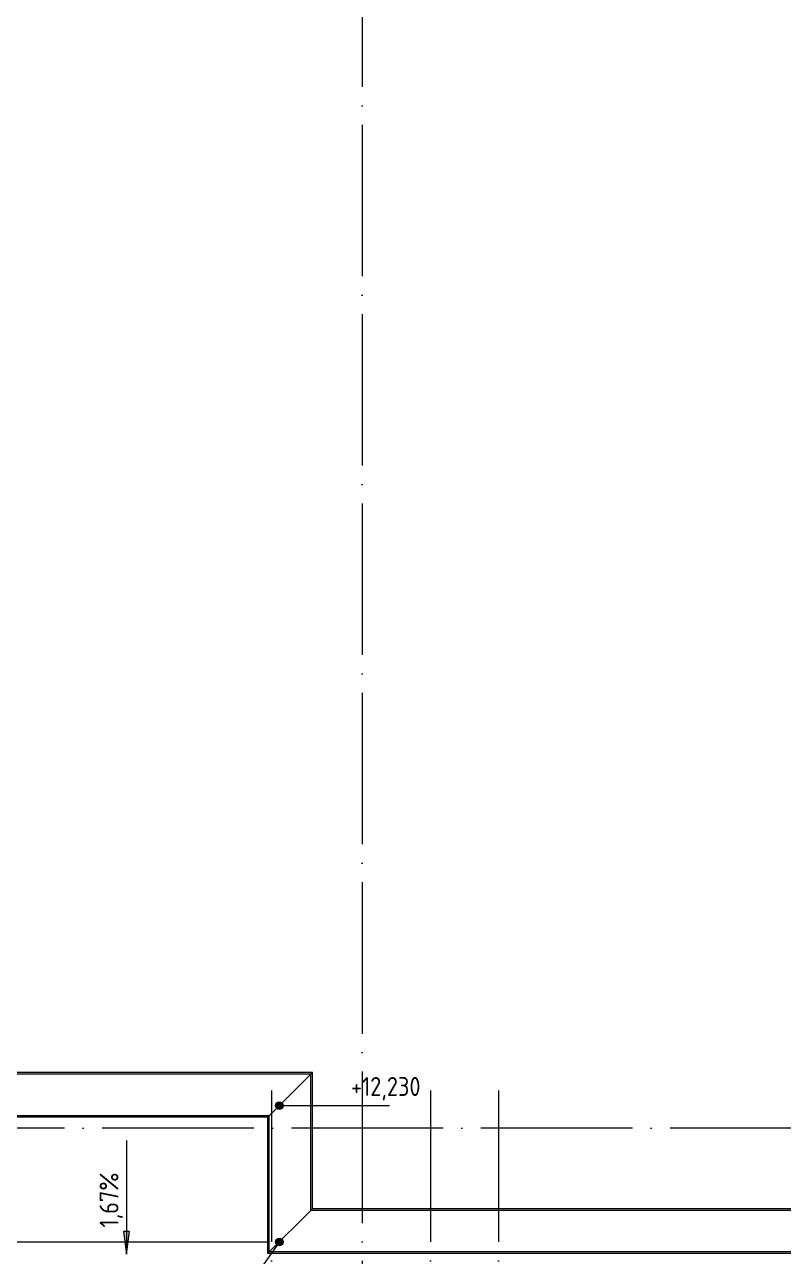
# Model space of a CAD drawing. Header units: millimetres. Extents: x -259793 to 503324, y -44556 to 93494.
# Drawn here: x 450697 to 460715, y -980 to 15283 of the extents above; entities that cross this region are included whole.
import ezdxf

# ---------------------------------------------------------------- set-up
doc = ezdxf.new("R2010")
doc.units = ezdxf.units.MM
doc.linetypes.add('ADSK_Линия сетки', pattern=[25, 20, -2.5, 0, -2.5])
doc.layers.add('0_ANNOT_Dimensions', color=7, linetype='Continuous')
for name, color, linetype, lineweight in [('RC-Линии_связи-Адресные', 5, 'Continuous', 30), ('Крыша', 7, 'Continuous', 9), ('Ограждение', 252, 'Continuous', 9), ('Оси', 252, 'Continuous', 9), ('Отметки', 7, 'Continuous', 9), ('Размеры', 7, 'Continuous', 9)]:
    doc.layers.add(name, color=color, linetype=linetype, lineweight=lineweight)
doc.styles.add('GOST Common_2', font='', dxfattribs={"width": 0.9, "height": 250})
doc.styles.get("Standard").update_dxf_attribs({"font": ''})
doc.styles.get('GOST Common_2').set_extended_font_data('GOST type B')
doc.styles.get('Standard').set_extended_font_data('GOST type B')
doc.dimstyles.get("Standard").update_dxf_attribs({"dimtxt": 0.18, "dimasz": 0.18, "dimexe": 0.18, "dimexo": 0.0625, "dimgap": 0.09, "dimtad": 0, "dimtih": 1, "dimtoh": 1, "dimdec": 4, "dimzin": 0, "dimdsep": 46, "dimtxsty": 'Standard', "dimcen": 0.09, "dimadec": 0, "dimazin": 0, "dimtfac": 1, "dimtdec": 4, "dimtofl": 0, "dimtmove": 0, "dimatfit": 3, "dimfxl": 1, "dimtolj": 1, "dimtzin": 0, "dimarcsym": 0})

# ---------------------------------------------------------------- blocks, each defined once
blk = doc.blocks.new('Кровля Жив')
at = {"layer": 'Отметки', "true_color": 0x636466}
h = blk.add_hatch(color=251, dxfattribs=at)
edge = h.paths.add_edge_path()
edge.add_arc((-20633, 17638), 50, 0, 360)
h = blk.add_hatch(color=251, dxfattribs=at)
edge = h.paths.add_edge_path()
edge.add_arc((-20633, 15838), 50, 0, 360)
at = {"layer": 'Размеры', "true_color": 0x636466}
blk.add_hatch(color=251, dxfattribs=at).paths.add_polyline_path([(-22650, 15675), (-22611, 15975), (-22690, 15975)])
at = {"layer": 'Крыша', "color": 251, "true_color": 0x636466}
blk.add_line((-24687, 15838), (-20787, 15838), dxfattribs=at)
at = {"layer": 'Ограждение', "color": 251, "true_color": 0x636466}
for p, q in [((-20195, 18076), (-25279, 18076)), ((-20216, 18055), (-25258, 18055)), ((-20216, 18055), (-20766, 17505)), ((-20766, 17505), (-20216, 18055)), ((-20195, 18076), (-20216, 18055)), ((-20216, 18055), (-20195, 18076)), ((-20216, 16255), (-20216, 18055)), ((-20195, 16276), (-20195, 18076)), ((-20766, 17505), (-24708, 17505)), ((-20787, 17484), (-24687, 17484)), ((-20766, 17505), (-20787, 17484)), ((-20787, 17484), (-20766, 17505)), ((-20787, 15684), (-20787, 17484)), ((-20766, 15705), (-20766, 17505)), ((-20216, 16255), (-20195, 16276)), ((-20195, 16276), (-20216, 16255)), ((0, 16276), (-20195, 16276)), ((-20766, 15705), (-20216, 16255)), ((-20216, 16255), (-20766, 15705)), ((-21, 16255), (-20216, 16255)), ((-20787, 15684), (-20766, 15705)), ((-20766, 15705), (-20787, 15684)), ((-592, 15684), (-20787, 15684)), ((-571, 15705), (-20766, 15705))]:
    blk.add_line(p, q, dxfattribs=at)
at = {"layer": 'Оси', "color": 251, "linetype": 'ADSK_Линия сетки', "ltscale": 100, "true_color": 0x636466}
for p, q in [((-19538, 53089), (-19538, -11618)), ((-20738, 17838), (-20738, -11618)), ((-18638, 17838), (-18638, -12888)), ((-17738, 17838), (-17738, -11618)), ((1529, 17338), (-75410, 17338))]:
    blk.add_line(p, q, dxfattribs=at)
at = {"layer": 'Отметки', "color": 251, "lineweight": 20, "true_color": 0x636466}
for p, q in [((-20633, 17638), (-19600, 17638)), ((-19600, 17638), (-19179, 17638)), ((-20633, 15838), (-21198, 15040))]:
    blk.add_line(p, q, dxfattribs=at)
at = {"layer": 'Отметки', "color": 251, "true_color": 0x636466}
for centre in [(-20633, 17638), (-20633, 15838)]:
    blk.add_circle(centre, 50, dxfattribs=at)
at = {"layer": 'Размеры', "color": 251, "lineweight": 20, "true_color": 0x636466}
blk.add_line((-22650, 17175), (-22650, 15675), dxfattribs=at)
at = {"layer": 'Размеры', "color": 251, "true_color": 0x636466}
for p, q in [((-22611, 15975), (-22690, 15975)), ((-22690, 15975), (-22650, 15675)), ((-22650, 15675), (-22611, 15975))]:
    blk.add_line(p, q, dxfattribs=at)
at = {"layer": 'Отметки', "color": 251, "true_color": 0x636466, "style": 'GOST Common_2', "width": 0.9}
blk.add_text('+12,230', height=250, dxfattribs=at).set_placement((-19687, 17765))
at = {"layer": 'Размеры', "color": 251, "true_color": 0x636466, "style": 'GOST Common_2', "width": 0.9}
blk.add_text('1,67%%%', height=250, rotation=90, dxfattribs=at).set_placement((-22757, 16028))
blk = doc.blocks.new('*D1179')
at = {"layer": '0_ANNOT_Dimensions', "color": 0, "lineweight": -2, "transparency": 16777216}
blk.add_arc((456824, -2771), 1149, 27.288, 80.0159, dxfattribs=at)
at = {"layer": '0_ANNOT_Dimensions', "color": 0, "transparency": 16777216}
for points in [[(457020, -1673), (457026, -1606), (456824, -1622)], [(457876, -2232), (457814, -2257), (457921, -2430)]]:
    blk.add_solid(points, dxfattribs=at)
at = {"layer": 'Defpoints', "color": 0, "transparency": 16777216}
for p in [(473700, 2486), (456824, -1069), (457295, -1723), (456824, -2771), (452595, -4089)]:
    blk.add_point(p, dxfattribs=at)
at = {"layer": '0_ANNOT_Dimensions', "color": 0, "lineweight": 20, "transparency": 16777216, "insert": (457806, -1602), "char_height": 250, "attachment_point": 5}
blk.add_mtext('\\A1;73°', dxfattribs=at)

msp = doc.modelspace()

# ---------------------------------------------------------------- block references
at = {"layer": 'RC-Линии_связи-Адресные', "color": 104}
msp.add_blockref('Кровля Жив', (474693.26029, -16627.62183), dxfattribs=at)

# ---------------------------------------------------------------- dimensions: what is measured, and where the dimension line sits
at = {"layer": '0_ANNOT_Dimensions', "lineweight": 20}
dim = msp.add_angular_dim_2l(base=(457295.33215, -1723.3755), line1=((452594.78208, -4088.78983), (473700.13685, 2486.39357)), line2=((456823.66322, -2771.31996), (456823.66322, -1069.09874)), dimstyle='Standard', override={"dimtxt": 250, "dimasz": 200, "dimgap": 100, "dimtad": 2}, dxfattribs=at)
dim.commit()
dim.dimension.update_dxf_attribs({"geometry": '*D1179', "text_midpoint": (457563.11721, -1891.62287), "dimtype": 162})

doc.saveas('drawing.dxf')
